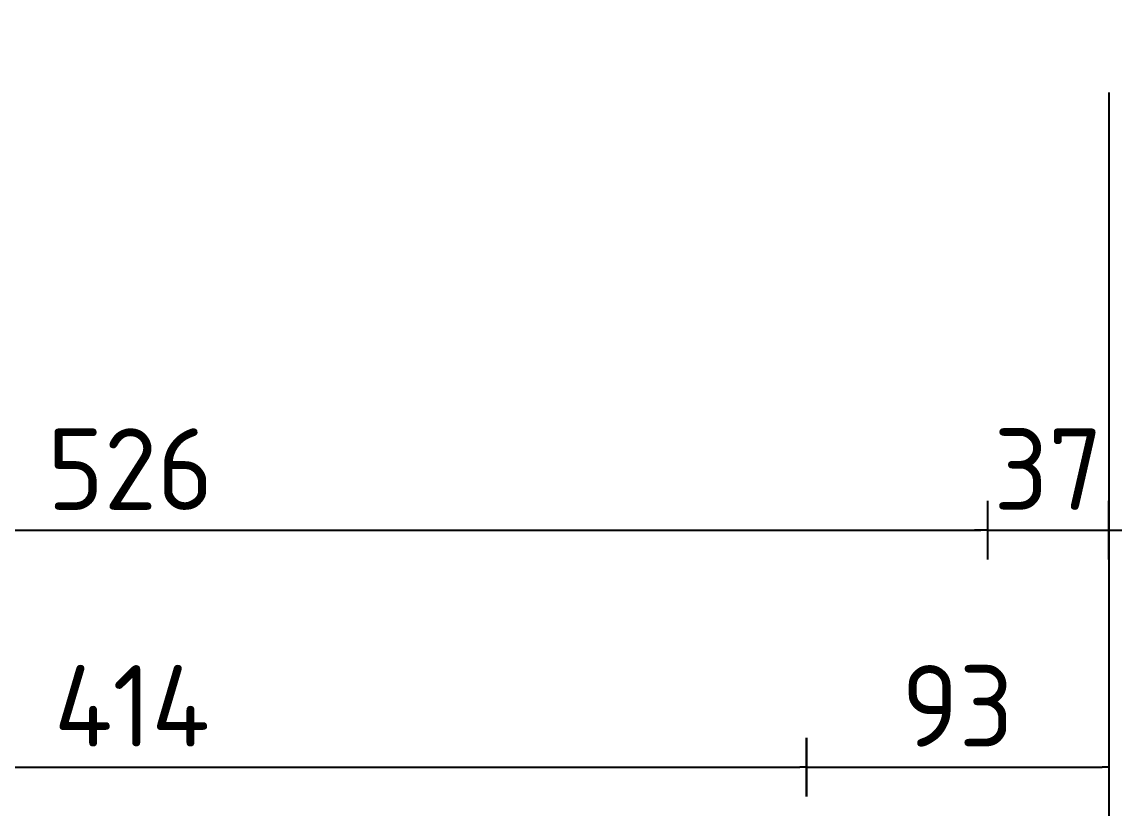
# Model space of a CAD drawing. Extents: x 0 to 420, y 0 to 297.
# Drawn here: x 188.49 to 222.22, y 145.32 to 169.65 of the extents above; entities that cross this region are included whole.
import ezdxf

# ---------------------------------------------------------------- set-up
doc = ezdxf.new("R2010")
doc.units = 0
doc.header["$LTSCALE"] = 0.3
doc.header["$MEASUREMENT"] = 0
doc.layers.get('0').update_dxf_attribs({"linetype": 'CONTINUOUS'})
doc.layers.get('DEFPOINTS').update_dxf_attribs({"linetype": 'CONTINUOUS'})
doc.layers.add('T25', color=1, linetype='CONTINUOUS')
doc.styles.add('iso', font='iso3098b.shx')
doc.dimstyles.new('SIGNSDIM', dxfattribs={"dimtxt": 2.5, "dimasz": 0.2, "dimexe": 1.5, "dimexo": 2, "dimtad": 1, "dimdec": 4, "dimlfac": 10, "dimrnd": 1, "dimdsep": 46, "dimtxsty": 'iso', "dimblk": 'SGNDIM', "dimcen": 2.5, "dimse2": 1, "dimadec": 0, "dimazin": 0, "dimtfac": 1, "dimtdec": 4, "dimtix": 1, "dimtmove": 0, "dimatfit": 3, "dimldrblk": 'SGNDIM', "dimfxl": 1, "dimtolj": 1, "dimtzin": 0, "dimarcsym": 0})

# ---------------------------------------------------------------- blocks, each defined once
blk = doc.blocks.new('SGNDIM')
for p, q in [((0, 4.5), (0, -4.5)), ((0, 0), (-1, 0))]:
    blk.add_line(p, q)
blk = doc.blocks.new('*D10')
at = {"layer": 'DEFPOINTS', "color": 0, "transparency": 16777216}
for p in [(212.538, 163.828), (221.811, 163.828), (221.811, 146.816)]:
    blk.add_point(p, dxfattribs=at)
at = {"layer": 'T25', "color": 0, "lineweight": -2, "transparency": 16777216}
for p, q in [((221.811, 161.828), (221.811, 145.316)), ((212.738, 146.816), (221.611, 146.816))]:
    blk.add_line(p, q, dxfattribs=at)
at = {"layer": 'T25', "color": 0, "lineweight": -2, "transparency": 16777216, "xscale": 0.2, "yscale": 0.2, "zscale": 0.2, "rotation": 180}
blk.add_blockref('SGNDIM', (212.538, 146.816), dxfattribs=at)
at = {"layer": 'T25', "color": 0, "lineweight": -2, "transparency": 16777216, "xscale": 0.2, "yscale": 0.2, "zscale": 0.2}
blk.add_blockref('SGNDIM', (221.811, 146.816), dxfattribs=at)
at = {"layer": 'T25', "color": 0, "transparency": 16777216, "insert": (217.175, 148.691), "char_height": 2.5, "attachment_point": 5, "style": 'iso'}
blk.add_mtext('\\A1;93', dxfattribs=at)
blk = doc.blocks.new('*D12')
at = {"layer": 'DEFPOINTS', "color": 0, "transparency": 16777216}
for p in [(218.089, 169.488), (221.815, 169.488), (221.815, 154.073)]:
    blk.add_point(p, dxfattribs=at)
at = {"layer": 'T25', "color": 0, "lineweight": -2, "transparency": 16777216}
for p, q in [((221.815, 167.488), (221.815, 152.573)), ((217.889, 154.073), (217.689, 154.073)), ((218.089, 154.073), (221.815, 154.073)), ((222.015, 154.073), (222.215, 154.073))]:
    blk.add_line(p, q, dxfattribs=at)
at = {"layer": 'T25', "color": 0, "lineweight": -2, "transparency": 16777216, "xscale": 0.2, "yscale": 0.2, "zscale": 0.2}
blk.add_blockref('SGNDIM', (218.089, 154.073), dxfattribs=at)
at = {"layer": 'T25', "color": 0, "lineweight": -2, "transparency": 16777216, "xscale": 0.2, "yscale": 0.2, "zscale": 0.2, "rotation": 180}
blk.add_blockref('SGNDIM', (221.815, 154.073), dxfattribs=at)
at = {"layer": 'T25', "color": 0, "transparency": 16777216, "insert": (219.952, 155.948), "char_height": 2.5, "attachment_point": 5, "style": 'iso'}
blk.add_mtext('\\A1;37', dxfattribs=at)
blk = doc.blocks.new('*D17')
at = {"layer": 'DEFPOINTS', "color": 0, "transparency": 16777216}
for p in [(171.184, 169.871), (212.538, 169.871), (212.538, 146.816)]:
    blk.add_point(p, dxfattribs=at)
at = {"layer": 'T25', "color": 0, "lineweight": -2, "transparency": 16777216}
blk.add_line((171.384, 146.816), (212.338, 146.816), dxfattribs=at)
at = {"layer": 'T25', "color": 0, "lineweight": -2, "transparency": 16777216, "xscale": 0.2, "yscale": 0.2, "zscale": 0.2, "rotation": 180}
blk.add_blockref('SGNDIM', (171.184, 146.816), dxfattribs=at)
at = {"layer": 'T25', "color": 0, "lineweight": -2, "transparency": 16777216, "xscale": 0.2, "yscale": 0.2, "zscale": 0.2}
blk.add_blockref('SGNDIM', (212.538, 146.816), dxfattribs=at)
at = {"layer": 'T25', "color": 0, "transparency": 16777216, "insert": (191.861, 148.691), "char_height": 2.5, "attachment_point": 5, "style": 'iso'}
blk.add_mtext('\\A1;414', dxfattribs=at)
blk = doc.blocks.new('*D18')
at = {"layer": 'DEFPOINTS', "color": 0, "transparency": 16777216}
for p in [(165.533, 169.073), (218.089, 169.073), (218.089, 154.073)]:
    blk.add_point(p, dxfattribs=at)
at = {"layer": 'T25', "color": 0, "lineweight": -2, "transparency": 16777216}
blk.add_line((165.733, 154.073), (217.889, 154.073), dxfattribs=at)
at = {"layer": 'T25', "color": 0, "lineweight": -2, "transparency": 16777216, "xscale": 0.2, "yscale": 0.2, "zscale": 0.2, "rotation": 180}
blk.add_blockref('SGNDIM', (165.533, 154.073), dxfattribs=at)
at = {"layer": 'T25', "color": 0, "lineweight": -2, "transparency": 16777216, "xscale": 0.2, "yscale": 0.2, "zscale": 0.2}
blk.add_blockref('SGNDIM', (218.089, 154.073), dxfattribs=at)
at = {"layer": 'T25', "color": 0, "transparency": 16777216, "insert": (191.811, 155.948), "char_height": 2.5, "attachment_point": 5, "style": 'iso'}
blk.add_mtext('\\A1;526', dxfattribs=at)

msp = doc.modelspace()

# ---------------------------------------------------------------- dimensions: what is measured, and where the dimension line sits
at = {"layer": 'T25'}
for base, p1, p2, override, picture, middle in [((212.5384132, 146.8155705), (171.1839778, 169.8712606), (212.5384132, 169.8712606), {"dimse1": 1}, '*D17', (191.8611955, 148.6905705)), ((221.8153367, 154.0731692), (218.0894323, 169.4881976), (221.8153367, 169.4881976), {"dimse1": 1, "dimse2": 0}, '*D12', (219.9523845, 155.9481692)), ((218.089432, 154.073169), (165.533069, 169.073169), (218.089432, 169.073169), {"dimse1": 1}, '*D18', (191.811251, 155.948169)), ((221.811251, 146.815571), (212.538413, 163.827586), (221.811251, 163.827586), {"dimse1": 1, "dimse2": 0}, '*D10', (217.174832, 148.690571))]:
    dim = msp.add_linear_dim(base=base, p1=p1, p2=p2, dimstyle='SIGNSDIM', override=override, dxfattribs=at)
    dim.commit()
    dim.dimension.update_dxf_attribs({"geometry": picture, "text_midpoint": middle})

doc.saveas('drawing.dxf')
